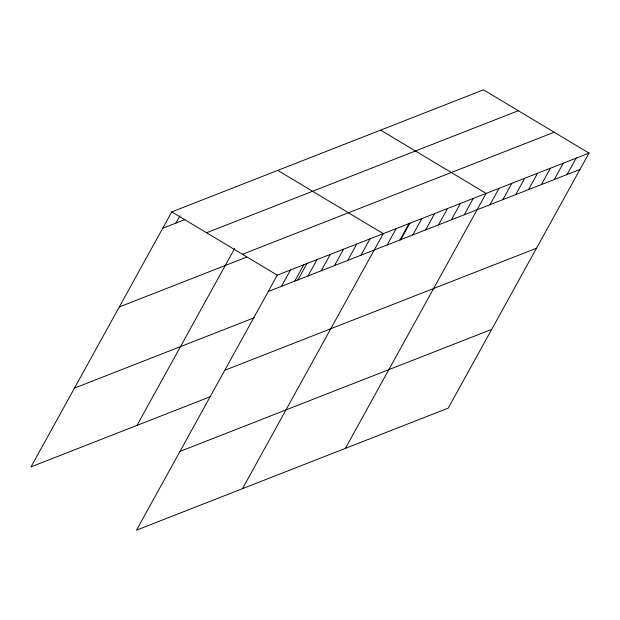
<?xml version="1.0" encoding="UTF-8"?>
<svg xmlns="http://www.w3.org/2000/svg" width="620" height="620" viewBox="0 0 620 620"><rect width="100%" height="100%" fill="white"/><g stroke="black" fill="none" stroke-linecap="round" stroke-linejoin="round"><path stroke-width="0.93" d="M589 153.125L277.272 275.164L136.501 530.162L448.237 408.115L589 153.125L483.499 89.838L171.763 211.885L31 466.875L210.715 396.521M175.987 223.053L180.048 215.69M136.989 425.382L234.6 248.558M281.488 286.332L290.517 269.979M294.74 281.147L303.769 264.794M297.794 280.155L307.125 263.252M307.985 275.962L317.014 259.61M321.238 270.777L330.266 254.417M334.482 265.585L343.511 249.232M347.735 260.4L356.763 244.047M360.979 255.215L370.008 238.855M242.49 488.668L383.261 233.67L277.752 170.384M387.089 244.993L396.118 228.641M399.946 239.956L408.975 223.603M400.667 239.878L409.998 222.975M412.804 234.926L421.832 218.565M425.661 229.888L434.69 213.536M438.526 224.851L447.555 208.498M451.383 219.821L460.412 203.469M464.24 214.784L473.269 198.431M345.363 448.392L486.127 193.393L380.626 130.115M489.963 204.716L498.984 188.364M502.82 199.679L511.849 183.326M515.677 194.649L524.706 178.297M528.534 189.612L537.563 173.259M541.392 184.582L550.421 168.222M554.257 179.544L563.286 163.192M567.114 174.507L576.143 158.154M162.734 228.238L184.822 219.588M206.584 232.763L518.312 110.724M242.451 254.285L554.187 132.238M119.265 306.985L246.683 257.106M268.243 291.524L579.971 169.477M74.47 388.128L254.185 317.765M224.766 370.272L536.501 248.225M179.978 451.414L491.707 329.367M171.763 211.885L277.272 275.164"/></g></svg>
